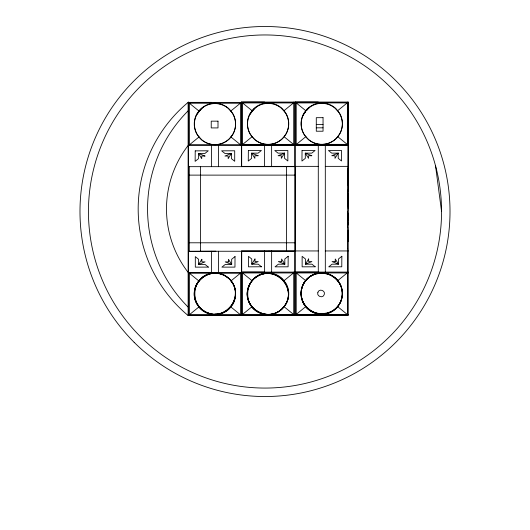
<?xml version="1.0" encoding="UTF-8"?>
<svg xmlns="http://www.w3.org/2000/svg" width="530" height="530" viewBox="0 0 530 530"><rect width="100%" height="100%" fill="white"/><g stroke="black" fill="none" stroke-linecap="round" stroke-linejoin="round"><path stroke-width="0.79" d="M241.435 166.672L241.408 102.383L230.822 111.022M347.395 102.383L188.117 102.383A138.608 138.482 90 0 0 188.13 315.549L241.422 315.549L241.435 251.26M294.574 145.2L241.68 145.253L294.548 145.2L294.574 166.374L241.68 166.374L241.706 101.641M283.557 137.197L282.695 138.323A20.683 20.683 0 0 1 253.439 138.323L250.153 134.037A20.683 20.683 0 0 1 250.153 113.354L253.439 109.067A20.683 20.683 0 0 1 282.695 109.067L285.981 113.354A20.683 20.683 0 0 1 285.981 134.037L283.987 136.634L294.548 145.227L294.548 102.085L241.68 102.085M295.389 145.213L348.256 145.213L295.362 145.24L305.85 136.654M188.554 315.237L348.243 315.237L348.23 102.071L295.362 102.071M188.567 101.932L188.554 315.549L347.395 315.237L347.66 248.484M347.72 232.882L347.74 227.131M347.799 211.53L347.826 205.779M347.885 190.177L347.905 184.427M347.945 174.781L348.23 102.071L337.643 110.71M208.363 267.094L205.103 264.483L198.611 264.483L198.611 259.289L195.312 256.646L195.312 267.14L208.409 267.107M261.522 266.809L258.249 264.192L251.75 264.192L251.75 258.991L248.457 256.354L248.457 266.842L261.489 266.762M315.184 266.762L311.925 264.178L305.432 264.178L305.432 258.978L302.133 256.341L302.133 266.835L315.231 266.795M301.305 293.468C301.365 321.677 344.599 319.484 342.142 291.401C340.26 267.352 302.988 267.352 301.365 291.401C302.047 281.92 310.249 274.01 319.616 273.016M248.709 286.856C240.024 307.718 269.969 324.85 283.788 306.95C297.197 291.964 279.284 266.848 260.773 274.686M248.994 286.173C250.875 281.026 255.228 276.978 260.263 274.938M251.187 281.933C235.744 303.895 268.577 327.566 284.537 305.969C299.98 284.007 267.14 260.336 251.187 281.933A20.557 20.557 0 0 0 264.013 314.144A20.557 20.557 0 0 0 287.783 288.903A20.557 20.557 0 0 0 254.864 278.025M305.015 281.45C289.572 303.412 322.412 327.083 338.365 305.492C353.808 283.523 320.975 259.852 305.015 281.45A20.557 20.557 0 0 0 317.841 313.661A20.557 20.557 0 0 0 341.618 288.419A20.557 20.557 0 0 0 308.692 277.541M196.226 115.666L199.048 111.101L202.957 107.424M249.332 115.5L252.154 110.936L256.056 107.252M303.034 115.48L305.856 110.909L309.765 107.232M214.968 314.045C233.498 315.224 242.839 288.737 227.96 277.733C214.504 265.689 191.032 279.052 194.755 296.74M197.637 113.38L201.002 109.259M250.743 113.215L254.102 109.094M304.445 113.195L305.406 112.016M306.85 110.253L307.811 109.074M230.848 136.932L241.435 145.498L188.541 145.551L199.028 136.965M241.68 145.227L252.174 136.667M283.967 110.724L294.548 102.085M199.041 306.651C219.016 329.647 251.134 295.548 226.986 276.985C208.263 262.781 183.738 289.181 199.134 306.572M189.588 314.701L188.554 315.549L188.581 251.26L295.144 251.246L295.077 166.619L295.011 251.246M242.733 314.403L241.693 315.251L241.72 250.962M296.409 314.389L295.376 315.237L295.389 101.627M189.402 314.701L198.942 306.943M242.541 314.403L252.081 306.645M283.981 280.714L294.561 272.109L294.574 250.962L241.68 250.962M296.224 314.389L305.764 306.631M337.663 280.701L348.243 272.095L295.376 272.095L296.409 272.943M295.038 251.227L242.581 251.227L242.157 251.591L242.157 251.246M212.894 273.208C189.23 275.077 188.653 311.521 212.291 313.965M265.788 273.5C242.462 275.375 241.395 310.977 264.569 314.244M264.609 102.058L242.528 102.085L242.528 145.227M318.285 102.051L296.21 102.071L296.21 145.213M211.463 102.356L189.389 102.383L189.389 145.525M241.68 102.933L294.548 102.933M295.362 102.919L348.23 102.919M188.541 103.231L241.408 103.231M316.284 124.444L323.048 124.444M316.284 127.829L323.048 127.829M241.68 144.379L294.548 144.379M295.362 144.365L348.23 144.365M188.541 144.677L241.408 144.677M295.362 166.36L318.291 166.36M325.307 166.36L348.256 166.36M188.541 166.672L295.077 166.659M189.29 175.119L295.024 175.119M347.408 176.934L348.256 176.934M347.408 198.081L348.256 198.081M347.408 202.049L348.256 202.049M347.408 203.686L348.256 203.686M347.408 219.539L348.256 219.539M347.408 240.527L348.256 240.527M189.29 242.793L295.024 242.793M295.362 250.948L318.298 250.948M325.314 250.948L348.256 250.948M189.29 166.659L189.29 251.399L215.929 251.2M241.693 272.957L294.561 272.957M295.376 272.943L348.243 272.943M188.554 273.255L241.422 273.255M295.376 314.389L348.243 314.389M241.693 314.403L294.561 314.403M188.554 314.701L241.422 314.701M318.397 313.76C309.878 312.322 302.557 305.2 301.477 296.548M211.675 313.945C203.487 312.567 196.643 306.055 194.861 297.946M296.21 102.919L305.83 110.743M337.67 136.627L348.256 145.187M242.528 102.933L252.148 110.757M189.389 103.231L199.008 111.048M296.224 272.943L305.764 280.701M337.663 306.631L348.243 315.237M242.541 272.957L252.081 280.714M283.981 306.645L294.561 315.251L294.561 272.109L241.693 272.109L242.733 272.957M189.402 273.255L198.942 281.013M230.841 306.943L241.422 315.549M189.588 273.255L188.554 272.407L241.422 272.407L230.841 281.013L232.842 283.616A20.723 20.723 0 0 1 232.842 304.339L229.543 308.632A20.723 20.723 0 0 1 200.241 308.632L196.941 304.339A20.723 20.723 0 0 1 196.941 283.616L200.241 279.323A20.723 20.723 0 0 1 227.814 277.773M435.541 165.817L441.556 211.516A176.556 176.556 0 0 1 176.722 364.415A176.556 176.556 0 0 1 176.722 58.611A176.556 176.556 0 0 1 441.556 211.516M301.146 292.851L301.279 294.316M348.203 167.347L348.203 174.185M348.203 174.973L348.203 182.605M348.203 183.281L348.203 192.171M348.203 193.635L348.203 201.42M348.203 202.221L348.203 208.502M348.203 212.954L348.203 213.736M348.203 214.04L348.203 215.226M348.203 215.491L348.203 216.783M348.203 216.936L348.203 218.201M348.203 218.559L348.203 219.745M348.203 220.01L348.203 221.209M348.203 222.673L348.203 224.939M348.203 230.186L348.203 231.424M348.203 231.59L348.203 232.206M348.203 232.458L348.203 233.399M348.203 233.591L348.203 234.532M348.203 234.657L348.203 235.267M348.203 235.446L348.203 236.625M348.203 236.804L348.203 237.937M348.203 238.242L348.203 241.68M347.382 102.071L347.382 145.213M347.408 169.004L347.408 184.897M347.408 190.151L347.408 206.044M347.408 211.609L347.408 227.469M347.408 232.597L347.408 248.457M347.395 272.095L347.395 315.237M325.307 145.213L325.321 272.095M318.285 145.213L318.298 272.069L296.224 272.095L296.224 315.237M293.706 102.085L293.706 145.227M293.719 272.109L293.719 315.251M286.564 166.659L286.564 251.246M271.625 145.227L271.625 166.374M271.638 250.962L271.638 272.109M264.609 145.227L264.609 166.374M264.616 250.962L264.622 272.082L242.541 272.109L242.541 315.251M240.56 102.383L240.56 145.525M240.574 272.407L240.574 315.549M218.486 145.525L218.486 166.672M218.493 251.26L218.499 272.407M211.463 145.525L211.47 166.672M211.477 251.26L211.477 272.38L189.402 272.407L189.402 315.549M200.486 166.659L200.486 251.246M188.117 102.383L188.13 315.549M188.13 307.089A138.867 138.741 90 0 1 188.117 110.843M188.13 272.38A103.814 103.781 90 0 1 188.117 145.518M235.028 256.566L234.962 267.107L221.904 267.14L225.204 264.483L231.703 264.483L231.656 259.289L235.028 256.566M288.174 256.268L288.101 266.809L275.05 266.842L278.343 264.192L284.842 264.192L284.796 258.991L288.174 256.268M341.85 256.262L341.777 266.795L328.726 266.835L332.025 264.178L338.524 264.178L338.478 258.978L341.85 256.262M195.219 150.871L195.133 161.358L198.505 158.642L198.465 153.442L204.958 153.442L208.257 150.785L195.219 150.871M248.358 150.573L248.272 161.067L251.644 158.344L251.604 153.143L258.097 153.143L261.396 150.493L248.358 150.573M302.04 150.56L301.954 161.054L305.326 158.331L305.287 153.137L311.779 153.137L315.078 150.48L302.04 150.56M317.901 292.235C316.171 296.23 322.79 298.801 324.208 294.687C325.937 290.698 319.318 288.128 317.901 292.235M231.405 153.442L228.178 158.642L228.172 156.052L224.932 156.045L231.405 153.442L231.405 158.642L234.704 161.279L234.704 150.785L221.639 150.825L224.912 153.442L231.405 153.442M201.837 259.289L198.611 264.483L205.083 261.886L201.851 261.88L201.837 259.289M284.55 153.143L281.324 158.344L281.311 155.754L278.071 155.747L284.55 153.143L284.55 158.344L287.843 160.981L287.843 150.493L274.779 150.527L278.051 153.143L284.55 153.143M254.976 258.991L251.75 264.192L258.229 261.588L254.99 261.581L254.976 258.991M338.226 153.137L335 158.331L334.993 155.74L331.753 155.734L338.226 153.137L338.226 158.331L341.525 160.974L341.525 150.48L328.461 150.513L331.734 153.137L338.226 153.137M308.659 258.978L305.432 264.178L311.905 261.575L308.672 261.568L308.659 258.978M200.3 109.366L197.014 113.652A20.683 20.683 0 0 0 197.014 134.335L200.3 138.621A20.683 20.683 0 0 0 229.556 138.621L232.842 134.335A20.683 20.683 0 0 0 232.842 113.652L229.556 109.366A20.683 20.683 0 0 0 200.3 109.366M307.122 109.054L303.836 113.341A20.683 20.683 0 0 0 303.836 134.024L307.122 138.31A20.683 20.683 0 0 0 336.378 138.31L339.664 134.024A20.683 20.683 0 0 0 339.664 113.341L336.378 109.054A20.683 20.683 0 0 0 307.122 109.054M253.38 279.025L250.087 283.318A20.723 20.723 0 0 0 250.087 304.041L253.38 308.334A20.723 20.723 0 0 0 282.689 308.334L285.981 304.041A20.723 20.723 0 0 0 285.981 283.318L282.689 279.025A20.723 20.723 0 0 0 253.38 279.025M307.062 279.012L303.763 283.305A20.723 20.723 0 0 0 303.763 304.028L307.062 308.321A20.723 20.723 0 0 0 336.365 308.321L339.664 304.028A20.723 20.723 0 0 0 339.664 283.305L336.365 279.012A20.723 20.723 0 0 0 307.062 279.012M269.035 251.227L268.591 251.578L269.035 251.227M258.097 155.747L254.864 155.754L254.87 158.344L251.604 153.143L258.097 155.747M311.779 155.734L308.546 155.74L308.553 158.331L305.287 153.137L311.779 155.734M204.958 156.045L201.725 156.052L201.731 158.642L198.465 153.442L204.958 156.045M281.576 261.581L278.343 261.588L284.842 264.192L281.569 258.991L281.576 261.581M335.258 261.568L332.025 261.575L338.524 264.178L335.252 258.978L335.258 261.568M228.437 261.88L225.204 261.886L231.703 264.483L228.43 259.289L228.437 261.88M323.048 117.68L316.284 117.68L316.284 131.215L323.048 131.215L323.048 117.68M218.002 121.151L211.231 121.151L211.231 127.922L218.002 127.922L218.002 121.151M338.458 111.89L334.781 107.981A20.557 20.557 0 0 0 305.108 135.932L308.791 139.834A20.557 20.557 0 0 0 338.458 111.89M284.756 111.909L281.072 108.001A20.557 20.557 0 0 0 251.406 135.952L255.082 139.854A20.557 20.557 0 0 0 284.756 111.909M231.65 112.075L227.973 108.173A20.557 20.557 0 0 0 198.299 136.117L201.976 140.026A20.557 20.557 0 0 0 231.65 112.075M134.176 342.34A185.016 185.016 0 0 0 443.709 259.402A185.016 185.016 0 0 0 217.115 32.807A185.016 185.016 0 0 0 134.176 342.34M202.944 310.335A20.557 20.557 0 0 0 235.419 295.727A20.557 20.557 0 0 0 206.534 274.911A20.557 20.557 0 0 0 202.944 310.335"/></g></svg>
